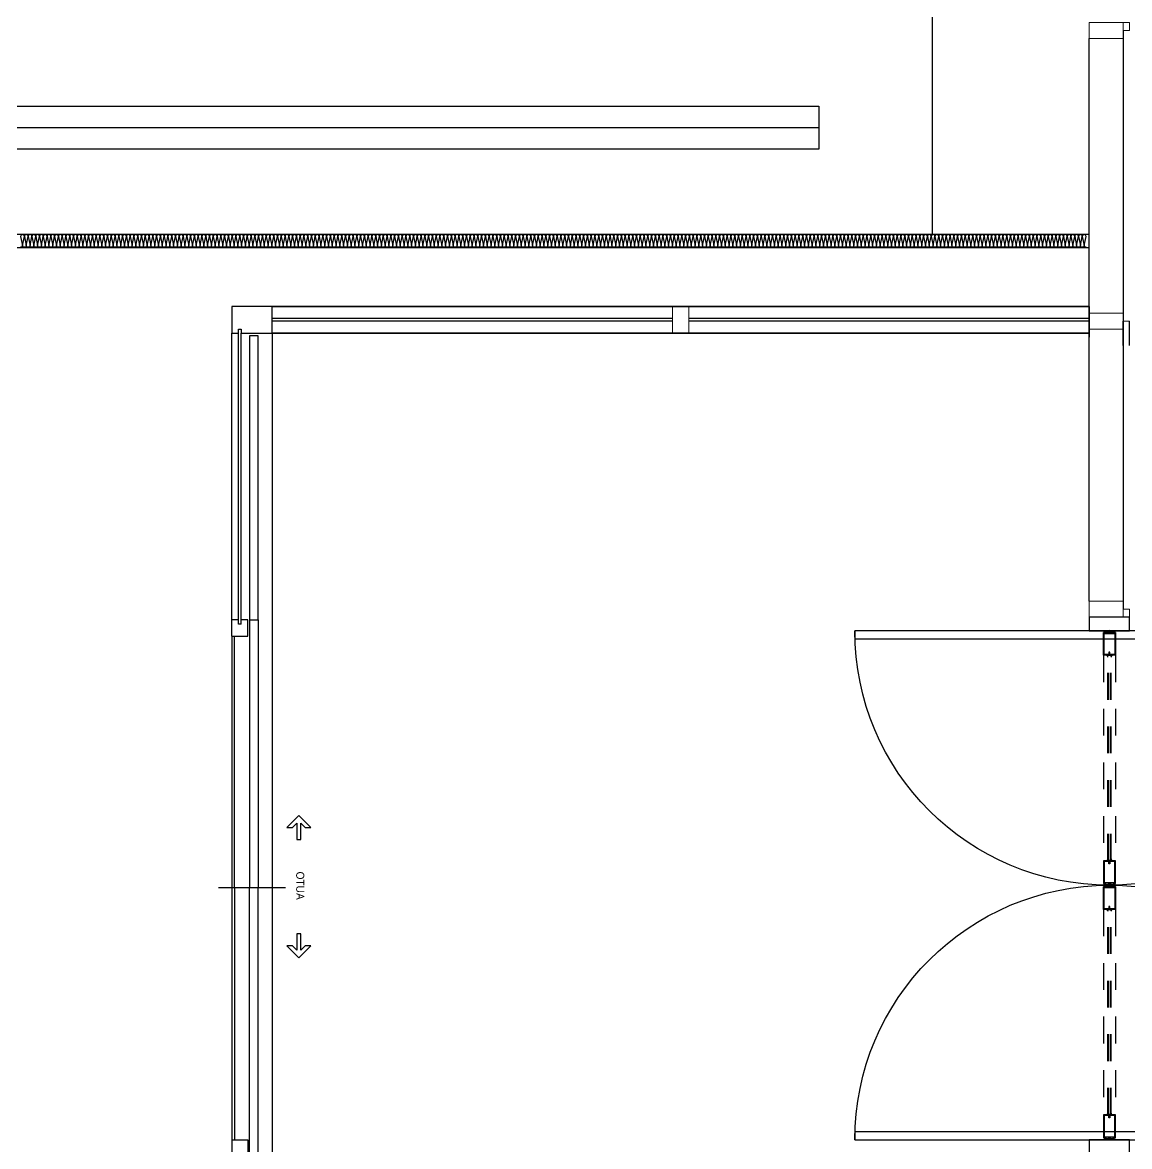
# Model space of a CAD drawing. Header units: millimetres. Extents: x 9 to 147, y 4 to 115.
# Drawn here: x 108.804 to 112.935, y 68.27 to 72.465 of the extents above; entities that cross this region are included whole.
import ezdxf

# ---------------------------------------------------------------- set-up
doc = ezdxf.new("R2010")
doc.units = ezdxf.units.MM
doc.header["$LTSCALE"] = 200
doc.linetypes.add('XR-PLAN$0$DASH', pattern=[0.35, 0.25, -0.1])
doc.layers.add('XR-PLAN$0$0WIN', color=252, linetype='Continuous', lineweight=0)
doc.layers.add('XR-PLAN$0$WIN', color=252, linetype='Continuous', lineweight=0)
for name, color, linetype in [('XR-PLAN$0$A-DOOR', 252, 'XR-PLAN$0$DASH'), ('XR-PLAN$0$AA-DWXM-DOOR', 252, 'Continuous'), ('XR-PLAN$0$DOOR', 252, 'Continuous'), ('XR-PLAN$0$DOOR-OPEN', 252, 'Continuous'), ('XR-PLAN$0$ELE-4', 252, 'Continuous'), ('XR-PLAN$0$ELE-5', 252, 'Continuous'), ('XR-PLAN$0$ELE-7', 252, 'Continuous'), ('XR-PLAN$0$HAT', 252, 'Continuous'), ('XR-PLAN$0$HAT-INS', 252, 'Continuous')]:
    doc.layers.add(name, color=color, linetype=linetype)
doc.styles.add('XR-PLAN$0$XR-PLAN$0$XR-plan(생기품질센터)$0$A31-지상01층평면도$0$$0$GHS', font='MALGUN_0.TTF')

# ---------------------------------------------------------------- blocks, each defined once
blk = doc.blocks.new('*U145')
at = {"layer": 'XR-PLAN$0$HAT-INS'}
for points in [[(23079.8, 0, -0.414214), (23064.8, 15), (23079.8, 85, 1), (23049.8, 85), (23064.8, 15, -0.414214), (23049.8, 0, 0.414214)], [(23109.8, 0, -0.414214), (23094.8, 15), (23109.8, 85, 1), (23079.8, 85), (23094.8, 15, -0.414214), (23079.8, 0, 0.414214)], [(23139.8, 0, -0.414214), (23124.8, 15), (23139.8, 85, 1), (23109.8, 85), (23124.8, 15, -0.414214), (23109.8, 0, 0.414214)], [(23169.8, 0, -0.414214), (23154.8, 15), (23169.8, 85, 1), (23139.8, 85), (23154.8, 15, -0.414214), (23139.8, 0, 0.414214)], [(23199.8, 0, -0.414214), (23184.8, 15), (23199.8, 85, 1), (23169.8, 85), (23184.8, 15, -0.414214), (23169.8, 0, 0.414214)], [(23229.8, 0, -0.414214), (23214.8, 15), (23229.8, 85, 1), (23199.8, 85), (23214.8, 15, -0.414214), (23199.8, 0, 0.414214)], [(23259.8, 0, -0.414214), (23244.8, 15), (23259.8, 85, 1), (23229.8, 85), (23244.8, 15, -0.414214), (23229.8, 0, 0.414214)], [(23289.8, 0, -0.414214), (23274.8, 15), (23289.8, 85, 1), (23259.8, 85), (23274.8, 15, -0.414214), (23259.8, 0, 0.414214)], [(23319.8, 0, -0.414214), (23304.8, 15), (23319.8, 85, 1), (23289.8, 85), (23304.8, 15, -0.414214), (23289.8, 0, 0.414214)], [(23349.8, 0, -0.414214), (23334.8, 15), (23349.8, 85, 1), (23319.8, 85), (23334.8, 15, -0.414214), (23319.8, 0, 0.414214)], [(23379.8, 0, -0.414214), (23364.8, 15), (23379.8, 85, 1), (23349.8, 85), (23364.8, 15, -0.414214), (23349.8, 0, 0.414214)], [(23409.8, 0, -0.414214), (23394.8, 15), (23409.8, 85, 1), (23379.8, 85), (23394.8, 15, -0.414214), (23379.8, 0, 0.414214)], [(23439.8, 0, -0.414214), (23424.8, 15), (23439.8, 85, 1), (23409.8, 85), (23424.8, 15, -0.414214), (23409.8, 0, 0.414214)], [(23469.8, 0, -0.414214), (23454.8, 15), (23469.8, 85, 1), (23439.8, 85), (23454.8, 15, -0.414214), (23439.8, 0, 0.414214)], [(23499.8, 0, -0.414214), (23484.8, 15), (23499.8, 85, 1), (23469.8, 85), (23484.8, 15, -0.414214), (23469.8, 0, 0.414214)], [(23529.8, 0, -0.414214), (23514.8, 15), (23529.8, 85, 1), (23499.8, 85), (23514.8, 15, -0.414214), (23499.8, 0, 0.414214)], [(23559.8, 0, -0.414214), (23544.8, 15), (23559.8, 85, 1), (23529.8, 85), (23544.8, 15, -0.414214), (23529.8, 0, 0.414214)], [(23589.8, 0, -0.414214), (23574.8, 15), (23589.8, 85, 1), (23559.8, 85), (23574.8, 15, -0.414214), (23559.8, 0, 0.414214)], [(23619.8, 0, -0.414214), (23604.8, 15), (23619.8, 85, 1), (23589.8, 85), (23604.8, 15, -0.414214), (23589.8, 0, 0.414214)], [(23649.8, 0, -0.414214), (23634.8, 15), (23649.8, 85, 1), (23619.8, 85), (23634.8, 15, -0.414214), (23619.8, 0, 0.414214)], [(23679.8, 0, -0.414214), (23664.8, 15), (23679.8, 85, 1), (23649.8, 85), (23664.8, 15, -0.414214), (23649.8, 0, 0.414214)], [(23709.8, 0, -0.414214), (23694.8, 15), (23709.8, 85, 1), (23679.8, 85), (23694.8, 15, -0.414214), (23679.8, 0, 0.414214)], [(23739.8, 0, -0.414214), (23724.8, 15), (23739.8, 85, 1), (23709.8, 85), (23724.8, 15, -0.414214), (23709.8, 0, 0.414214)], [(23769.8, 0, -0.414214), (23754.8, 15), (23769.8, 85, 1), (23739.8, 85), (23754.8, 15, -0.414214), (23739.8, 0, 0.414214)], [(23799.8, 0, -0.414214), (23784.8, 15), (23799.8, 85, 1), (23769.8, 85), (23784.8, 15, -0.414214), (23769.8, 0, 0.414214)], [(23829.8, 0, -0.414214), (23814.8, 15), (23829.8, 85, 1), (23799.8, 85), (23814.8, 15, -0.414214), (23799.8, 0, 0.414214)], [(23859.8, 0, -0.414214), (23844.8, 15), (23859.8, 85, 1), (23829.8, 85), (23844.8, 15, -0.414214), (23829.8, 0, 0.414214)], [(23889.8, 0, -0.414214), (23874.8, 15), (23889.8, 85, 1), (23859.8, 85), (23874.8, 15, -0.414214), (23859.8, 0, 0.414214)], [(23919.8, 0, -0.414214), (23904.8, 15), (23919.8, 85, 1), (23889.8, 85), (23904.8, 15, -0.414214), (23889.8, 0, 0.414214)], [(23949.8, 0, -0.414214), (23934.8, 15), (23949.8, 85, 1), (23919.8, 85), (23934.8, 15, -0.414214), (23919.8, 0, 0.414214)], [(23979.8, 0, -0.414214), (23964.8, 15), (23979.8, 85, 1), (23949.8, 85), (23964.8, 15, -0.414214), (23949.8, 0, 0.414214)], [(24009.8, 0, -0.414214), (23994.8, 15), (24009.8, 85, 1), (23979.8, 85), (23994.8, 15, -0.414214), (23979.8, 0, 0.414214)], [(24039.8, 0, -0.414214), (24024.8, 15), (24039.8, 85, 1), (24009.8, 85), (24024.8, 15, -0.414214), (24009.8, 0, 0.414214)], [(24069.8, 0, -0.414214), (24054.8, 15), (24069.8, 85, 1), (24039.8, 85), (24054.8, 15, -0.414214), (24039.8, 0, 0.414214)], [(24099.8, 0, -0.414214), (24084.8, 15), (24099.8, 85, 1), (24069.8, 85), (24084.8, 15, -0.414214), (24069.8, 0, 0.414214)], [(24129.8, 0, -0.414214), (24114.8, 15), (24129.8, 85, 1), (24099.8, 85), (24114.8, 15, -0.414214), (24099.8, 0, 0.414214)], [(24159.8, 0, -0.414214), (24144.8, 15), (24159.8, 85, 1), (24129.8, 85), (24144.8, 15, -0.414214), (24129.8, 0, 0.414214)], [(24189.8, 0, -0.414214), (24174.8, 15), (24189.8, 85, 1), (24159.8, 85), (24174.8, 15, -0.414214), (24159.8, 0, 0.414214)], [(24219.8, 0, -0.414214), (24204.8, 15), (24219.8, 85, 1), (24189.8, 85), (24204.8, 15, -0.414214), (24189.8, 0, 0.414214)], [(24249.8, 0, -0.414214), (24234.8, 15), (24249.8, 85, 1), (24219.8, 85), (24234.8, 15, -0.414214), (24219.8, 0, 0.414214)], [(24279.8, 0, -0.414214), (24264.8, 15), (24279.8, 85, 1), (24249.8, 85), (24264.8, 15, -0.414214), (24249.8, 0, 0.414214)], [(24309.8, 0, -0.414214), (24294.8, 15), (24309.8, 85, 1), (24279.8, 85), (24294.8, 15, -0.414214), (24279.8, 0, 0.414214)], [(24339.8, 0, -0.414214), (24324.8, 15), (24339.8, 85, 1), (24309.8, 85), (24324.8, 15, -0.414214), (24309.8, 0, 0.414214)], [(24369.8, 0, -0.414214), (24354.8, 15), (24369.8, 85, 1), (24339.8, 85), (24354.8, 15, -0.414214), (24339.8, 0, 0.414214)], [(24399.8, 0, -0.414214), (24384.8, 15), (24399.8, 85, 1), (24369.8, 85), (24384.8, 15, -0.414214), (24369.8, 0, 0.414214)], [(24429.8, 0, -0.414214), (24414.8, 15), (24429.8, 85, 1), (24399.8, 85), (24414.8, 15, -0.414214), (24399.8, 0, 0.414214)], [(24459.8, 0, -0.414214), (24444.8, 15), (24459.8, 85, 1), (24429.8, 85), (24444.8, 15, -0.414214), (24429.8, 0, 0.414214)], [(24489.8, 0, -0.414214), (24474.8, 15), (24489.8, 85, 1), (24459.8, 85), (24474.8, 15, -0.414214), (24459.8, 0, 0.414214)], [(24519.8, 0, -0.414214), (24504.8, 15), (24519.8, 85, 1), (24489.8, 85), (24504.8, 15, -0.414214), (24489.8, 0, 0.414214)], [(24549.8, 0, -0.414214), (24534.8, 15), (24549.8, 85, 1), (24519.8, 85), (24534.8, 15, -0.414214), (24519.8, 0, 0.414214)], [(24579.8, 0, -0.414214), (24564.8, 15), (24579.8, 85, 1), (24549.8, 85), (24564.8, 15, -0.414214), (24549.8, 0, 0.414214)], [(24609.8, 0, -0.414214), (24594.8, 15), (24609.8, 85, 1), (24579.8, 85), (24594.8, 15, -0.414214), (24579.8, 0, 0.414214)], [(24639.8, 0, -0.414214), (24624.8, 15), (24639.8, 85, 1), (24609.8, 85), (24624.8, 15, -0.414214), (24609.8, 0, 0.414214)], [(24669.8, 0, -0.414214), (24654.8, 15), (24669.8, 85, 1), (24639.8, 85), (24654.8, 15, -0.414214), (24639.8, 0, 0.414214)], [(24699.8, 0, -0.414214), (24684.8, 15), (24699.8, 85, 1), (24669.8, 85), (24684.8, 15, -0.414214), (24669.8, 0, 0.414214)], [(24729.8, 0, -0.414214), (24714.8, 15), (24729.8, 85, 1), (24699.8, 85), (24714.8, 15, -0.414214), (24699.8, 0, 0.414214)], [(24759.8, 0, -0.414214), (24744.8, 15), (24759.8, 85, 1), (24729.8, 85), (24744.8, 15, -0.414214), (24729.8, 0, 0.414214)], [(24789.8, 0, -0.414214), (24774.8, 15), (24789.8, 85, 1), (24759.8, 85), (24774.8, 15, -0.414214), (24759.8, 0, 0.414214)], [(24819.8, 0, -0.414214), (24804.8, 15), (24819.8, 85, 1), (24789.8, 85), (24804.8, 15, -0.414214), (24789.8, 0, 0.414214)], [(24849.8, 0, -0.414214), (24834.8, 15), (24849.8, 85, 1), (24819.8, 85), (24834.8, 15, -0.414214), (24819.8, 0, 0.414214)], [(24879.8, 0, -0.414214), (24864.8, 15), (24879.8, 85, 1), (24849.8, 85), (24864.8, 15, -0.414214), (24849.8, 0, 0.414214)], [(24909.8, 0, -0.414214), (24894.8, 15), (24909.8, 85, 1), (24879.8, 85), (24894.8, 15, -0.414214), (24879.8, 0, 0.414214)], [(24939.8, 0, -0.414214), (24924.8, 15), (24939.8, 85, 1), (24909.8, 85), (24924.8, 15, -0.414214), (24909.8, 0, 0.414214)], [(24969.8, 0, -0.414214), (24954.8, 15), (24969.8, 85, 1), (24939.8, 85), (24954.8, 15, -0.414214), (24939.8, 0, 0.414214)], [(24999.8, 0, -0.414214), (24984.8, 15), (24999.8, 85, 1), (24969.8, 85), (24984.8, 15, -0.414214), (24969.8, 0, 0.414214)], [(25029.8, 0, -0.414214), (25014.8, 15), (25029.8, 85, 1), (24999.8, 85), (25014.8, 15, -0.414214), (24999.8, 0, 0.414214)], [(25059.8, 0, -0.414214), (25044.8, 15), (25059.8, 85, 1), (25029.8, 85), (25044.8, 15, -0.414214), (25029.8, 0, 0.414214)], [(25089.8, 0, -0.414214), (25074.8, 15), (25089.8, 85, 1), (25059.8, 85), (25074.8, 15, -0.414214), (25059.8, 0, 0.414214)], [(25119.8, 0, -0.414214), (25104.8, 15), (25119.8, 85, 1), (25089.8, 85), (25104.8, 15, -0.414214), (25089.8, 0, 0.414214)], [(25149.8, 0, -0.414214), (25134.8, 15), (25149.8, 85, 1), (25119.8, 85), (25134.8, 15, -0.414214), (25119.8, 0, 0.414214)], [(25179.8, 0, -0.414214), (25164.8, 15), (25179.8, 85, 1), (25149.8, 85), (25164.8, 15, -0.414214), (25149.8, 0, 0.414214)], [(25209.8, 0, -0.414214), (25194.8, 15), (25209.8, 85, 1), (25179.8, 85), (25194.8, 15, -0.414214), (25179.8, 0, 0.414214)], [(25239.8, 0, -0.414214), (25224.8, 15), (25239.8, 85, 1), (25209.8, 85), (25224.8, 15, -0.414214), (25209.8, 0, 0.414214)], [(25269.8, 0, -0.414214), (25254.8, 15), (25269.8, 85, 1), (25239.8, 85), (25254.8, 15, -0.414214), (25239.8, 0, 0.414214)], [(25299.8, 0, -0.414214), (25284.8, 15), (25299.8, 85, 1), (25269.8, 85), (25284.8, 15, -0.414214), (25269.8, 0, 0.414214)], [(25329.8, 0, -0.414214), (25314.8, 15), (25329.8, 85, 1), (25299.8, 85), (25314.8, 15, -0.414214), (25299.8, 0, 0.414214)], [(25359.8, 0, -0.414214), (25344.8, 15), (25359.8, 85, 1), (25329.8, 85), (25344.8, 15, -0.414214), (25329.8, 0, 0.414214)], [(25389.8, 0, -0.414214), (25374.8, 15), (25389.8, 85, 1), (25359.8, 85), (25374.8, 15, -0.414214), (25359.8, 0, 0.414214)], [(25419.8, 0, -0.414214), (25404.8, 15), (25419.8, 85, 1), (25389.8, 85), (25404.8, 15, -0.414214), (25389.8, 0, 0.414214)], [(25449.8, 0, -0.414214), (25434.8, 15), (25449.8, 85, 1), (25419.8, 85), (25434.8, 15, -0.414214), (25419.8, 0, 0.414214)], [(25479.8, 0, -0.414214), (25464.8, 15), (25479.8, 85, 1), (25449.8, 85), (25464.8, 15, -0.414214), (25449.8, 0, 0.414214)], [(25509.8, 0, -0.414214), (25494.8, 15), (25509.8, 85, 1), (25479.8, 85), (25494.8, 15, -0.414214), (25479.8, 0, 0.414214)], [(25539.8, 0, -0.414214), (25524.8, 15), (25539.8, 85, 1), (25509.8, 85), (25524.8, 15, -0.414214), (25509.8, 0, 0.414214)], [(25569.8, 0, -0.414214), (25554.8, 15), (25569.8, 85, 1), (25539.8, 85), (25554.8, 15, -0.414214), (25539.8, 0, 0.414214)], [(25599.8, 0, -0.414214), (25584.8, 15), (25599.8, 85, 1), (25569.8, 85), (25584.8, 15, -0.414214), (25569.8, 0, 0.414214)], [(25629.8, 0, -0.414214), (25614.8, 15), (25629.8, 85, 1), (25599.8, 85), (25614.8, 15, -0.414214), (25599.8, 0, 0.414214)], [(25659.8, 0, -0.414214), (25644.8, 15), (25659.8, 85, 1), (25629.8, 85), (25644.8, 15, -0.414214), (25629.8, 0, 0.414214)], [(25689.8, 0, -0.414214), (25674.8, 15), (25689.8, 85, 1), (25659.8, 85), (25674.8, 15, -0.414214), (25659.8, 0, 0.414214)], [(25719.8, 0, -0.414214), (25704.8, 15), (25719.8, 85, 1), (25689.8, 85), (25704.8, 15, -0.414214), (25689.8, 0, 0.414214)], [(25749.8, 0, -0.414214), (25734.8, 15), (25749.8, 85, 1), (25719.8, 85), (25734.8, 15, -0.414214), (25719.8, 0, 0.414214)], [(25779.8, 0, -0.414214), (25764.8, 15), (25779.8, 85, 1), (25749.8, 85), (25764.8, 15, -0.414214), (25749.8, 0, 0.414214)], [(25809.8, 0, -0.414214), (25794.8, 15), (25809.8, 85, 1), (25779.8, 85), (25794.8, 15, -0.414214), (25779.8, 0, 0.414214)], [(25839.8, 0, -0.414214), (25824.8, 15), (25839.8, 85, 1), (25809.8, 85), (25824.8, 15, -0.414214), (25809.8, 0, 0.414214)], [(25869.8, 0, -0.414214), (25854.8, 15), (25869.8, 85, 1), (25839.8, 85), (25854.8, 15, -0.414214), (25839.8, 0, 0.414214)], [(25899.8, 0, -0.414214), (25884.8, 15), (25899.8, 85, 1), (25869.8, 85), (25884.8, 15, -0.414214), (25869.8, 0, 0.414214)], [(25929.8, 0, -0.414214), (25914.8, 15), (25929.8, 85, 1), (25899.8, 85), (25914.8, 15, -0.414214), (25899.8, 0, 0.414214)], [(25959.8, 0, -0.414214), (25944.8, 15), (25959.8, 85, 1), (25929.8, 85), (25944.8, 15, -0.414214), (25929.8, 0, 0.414214)], [(25989.8, 0, -0.414214), (25974.8, 15), (25989.8, 85, 1), (25959.8, 85), (25974.8, 15, -0.414214), (25959.8, 0, 0.414214)], [(26019.8, 0, -0.414214), (26004.8, 15), (26019.8, 85, 1), (25989.8, 85), (26004.8, 15, -0.414214), (25989.8, 0, 0.414214)], [(26049.8, 0, -0.414214), (26034.8, 15), (26049.8, 85, 1), (26019.8, 85), (26034.8, 15, -0.414214), (26019.8, 0, 0.414214)], [(26079.8, 0, -0.414214), (26064.8, 15), (26079.8, 85, 1), (26049.8, 85), (26064.8, 15, -0.414214), (26049.8, 0, 0.414214)], [(26109.8, 0, -0.414214), (26094.8, 15), (26109.8, 85, 1), (26079.8, 85), (26094.8, 15, -0.414214), (26079.8, 0, 0.414214)], [(26139.8, 0, -0.414214), (26124.8, 15), (26139.8, 85, 1), (26109.8, 85), (26124.8, 15, -0.414214), (26109.8, 0, 0.414214)], [(26169.8, 0, -0.414214), (26154.8, 15), (26169.8, 85, 1), (26139.8, 85), (26154.8, 15, -0.414214), (26139.8, 0, 0.414214)], [(26199.8, 0, -0.414214), (26184.8, 15), (26199.8, 85, 1), (26169.8, 85), (26184.8, 15, -0.414214), (26169.8, 0, 0.414214)], [(26229.8, 0, -0.414214), (26214.8, 15), (26229.8, 85, 1), (26199.8, 85), (26214.8, 15, -0.414214), (26199.8, 0, 0.414214)], [(26259.8, 0, -0.414214), (26244.8, 15), (26259.8, 85, 1), (26229.8, 85), (26244.8, 15, -0.414214), (26229.8, 0, 0.414214)], [(26289.8, 0, -0.414214), (26274.8, 15), (26289.8, 85, 1), (26259.8, 85), (26274.8, 15, -0.414214), (26259.8, 0, 0.414214)], [(26319.8, 0, -0.414214), (26304.8, 15), (26319.8, 85, 1), (26289.8, 85), (26304.8, 15, -0.414214), (26289.8, 0, 0.414214)], [(26349.8, 0, -0.414214), (26334.8, 15), (26349.8, 85, 1), (26319.8, 85), (26334.8, 15, -0.414214), (26319.8, 0, 0.414214)], [(26379.8, 0, -0.414214), (26364.8, 15), (26379.8, 85, 1), (26349.8, 85), (26364.8, 15, -0.414214), (26349.8, 0, 0.414214)], [(26409.8, 0, -0.414214), (26394.8, 15), (26409.8, 85, 1), (26379.8, 85), (26394.8, 15, -0.414214), (26379.8, 0, 0.414214)], [(26439.8, 0, -0.414214), (26424.8, 15), (26439.8, 85, 1), (26409.8, 85), (26424.8, 15, -0.414214), (26409.8, 0, 0.414214)], [(26469.8, 0, -0.414214), (26454.8, 15), (26469.8, 85, 1), (26439.8, 85), (26454.8, 15, -0.414214), (26439.8, 0, 0.414214)], [(26499.8, 0, -0.414214), (26484.8, 15), (26499.8, 85, 1), (26469.8, 85), (26484.8, 15, -0.414214), (26469.8, 0, 0.414214)], [(26529.8, 0, -0.414214), (26514.8, 15), (26529.8, 85, 1), (26499.8, 85), (26514.8, 15, -0.414214), (26499.8, 0, 0.414214)], [(26559.8, 0, -0.414214), (26544.8, 15), (26559.8, 85, 1), (26529.8, 85), (26544.8, 15, -0.414214), (26529.8, 0, 0.414214)], [(26589.8, 0, -0.414214), (26574.8, 15), (26589.8, 85, 1), (26559.8, 85), (26574.8, 15, -0.414214), (26559.8, 0, 0.414214)], [(26619.8, 0, -0.414214), (26604.8, 15), (26619.8, 85, 1), (26589.8, 85), (26604.8, 15, -0.414214), (26589.8, 0, 0.414214)], [(26649.8, 0, -0.414214), (26634.8, 15), (26649.8, 85, 1), (26619.8, 85), (26634.8, 15, -0.414214), (26619.8, 0, 0.414214)], [(26679.8, 0, -0.414214), (26664.8, 15), (26679.8, 85, 1), (26649.8, 85), (26664.8, 15, -0.414214), (26649.8, 0, 0.414214)], [(26709.8, 0, -0.414214), (26694.8, 15), (26709.8, 85, 1), (26679.8, 85), (26694.8, 15, -0.414214), (26679.8, 0, 0.414214)], [(26739.8, 0, -0.414214), (26724.8, 15), (26739.8, 85, 1), (26709.8, 85), (26724.8, 15, -0.414214), (26709.8, 0, 0.414214)], [(26769.8, 0, -0.414214), (26754.8, 15), (26769.8, 85, 1), (26739.8, 85), (26754.8, 15, -0.414214), (26739.8, 0, 0.414214)], [(26799.8, 0, -0.414214), (26784.8, 15), (26799.8, 85, 1), (26769.8, 85), (26784.8, 15, -0.414214), (26769.8, 0, 0.414214)], [(26829.8, 0, -0.414214), (26814.8, 15), (26829.8, 85, 1), (26799.8, 85), (26814.8, 15, -0.414214), (26799.8, 0, 0.414214)], [(26859.8, 0, -0.414214), (26844.8, 15), (26859.8, 85, 1), (26829.8, 85), (26844.8, 15, -0.414214), (26829.8, 0, 0.414214)], [(26889.8, 0, -0.414214), (26874.8, 15), (26889.8, 85, 1), (26859.8, 85), (26874.8, 15, -0.414214), (26859.8, 0, 0.414214)], [(26919.8, 0, -0.414214), (26904.8, 15), (26919.8, 85, 1), (26889.8, 85), (26904.8, 15, -0.414214), (26889.8, 0, 0.414214)], [(26949.8, 0, -0.414214), (26934.8, 15), (26949.8, 85, 1), (26919.8, 85), (26934.8, 15, -0.414214), (26919.8, 0, 0.414214)], [(26979.8, 0, -0.414214), (26964.8, 15), (26979.8, 85, 1), (26949.8, 85), (26964.8, 15, -0.414214), (26949.8, 0, 0.414214)], [(27009.8, 0, -0.414214), (26994.8, 15), (27009.8, 85, 1), (26979.8, 85), (26994.8, 15, -0.414214), (26979.8, 0, 0.414214)], [(27039.8, 0, -0.414214), (27024.8, 15), (27039.8, 85, 1), (27009.8, 85), (27024.8, 15, -0.414214), (27009.8, 0, 0.414214)], [(27069.8, 0, -0.414214), (27054.8, 15), (27069.8, 85, 1), (27039.8, 85), (27054.8, 15, -0.414214), (27039.8, 0, 0.414214)], [(27099.8, 0, -0.414214), (27084.8, 15), (27099.8, 85, 1), (27069.8, 85), (27084.8, 15, -0.414214), (27069.8, 0, 0.414214)], [(27129.8, 0, -0.414214), (27114.8, 15), (27129.8, 85, 1), (27099.8, 85), (27114.8, 15, -0.414214), (27099.8, 0, 0.414214)], [(27159.8, 0, -0.414214), (27144.8, 15), (27159.8, 85, 1), (27129.8, 85), (27144.8, 15, -0.414214), (27129.8, 0, 0.414214)], [(27189.8, 0, -0.414214), (27174.8, 15), (27189.8, 85, 1), (27159.8, 85), (27174.8, 15, -0.414214), (27159.8, 0, 0.414214)], [(27219.8, 0, -0.414214), (27204.8, 15), (27219.8, 85, 1), (27189.8, 85), (27204.8, 15, -0.414214), (27189.8, 0, 0.414214)], [(27249.8, 0, -0.414214), (27234.8, 15), (27249.8, 85, 1), (27219.8, 85), (27234.8, 15, -0.414214), (27219.8, 0, 0.414214)], [(27279.8, 0, -0.414214), (27264.8, 15), (27279.8, 85, 1), (27249.8, 85), (27264.8, 15, -0.414214), (27249.8, 0, 0.414214)], [(27309.8, 0, -0.414214), (27294.8, 15), (27309.8, 85, 1), (27279.8, 85), (27294.8, 15, -0.414214), (27279.8, 0, 0.414214)], [(27339.8, 0, -0.414214), (27324.8, 15), (27339.8, 85, 1), (27309.8, 85), (27324.8, 15, -0.414214), (27309.8, 0, 0.414214)], [(27369.8, 0, -0.414214), (27354.8, 15), (27369.8, 85, 1), (27339.8, 85), (27354.8, 15, -0.414214), (27339.8, 0, 0.414214)], [(27399.8, 0, -0.414214), (27384.8, 15), (27399.8, 85, 1), (27369.8, 85), (27384.8, 15, -0.414214), (27369.8, 0, 0.414214)], [(27429.8, 0, -0.414214), (27414.8, 15), (27429.8, 85, 1), (27399.8, 85), (27414.8, 15, -0.414214), (27399.8, 0, 0.414214)], [(27459.8, 0, -0.414214), (27444.8, 15), (27459.8, 85, 1), (27429.8, 85), (27444.8, 15, -0.414214), (27429.8, 0, 0.414214)], [(27489.8, 0, -0.414214), (27474.8, 15), (27489.8, 85, 1), (27459.8, 85), (27474.8, 15, -0.414214), (27459.8, 0, 0.414214)], [(27519.8, 0, -0.414214), (27504.8, 15), (27519.8, 85, 1), (27489.8, 85), (27504.8, 15, -0.414214), (27489.8, 0, 0.414214)], [(27549.8, 0, -0.414214), (27534.8, 15), (27549.8, 85, 1), (27519.8, 85), (27534.8, 15, -0.414214), (27519.8, 0, 0.414214)], [(27579.8, 0, -0.414214), (27564.8, 15), (27579.8, 85, 1), (27549.8, 85), (27564.8, 15, -0.414214), (27549.8, 0, 0.414214)], [(27609.8, 0, -0.414214), (27594.8, 15), (27609.8, 85, 1), (27579.8, 85), (27594.8, 15, -0.414214), (27579.8, 0, 0.414214)], [(27639.8, 0, -0.414214), (27624.8, 15), (27639.8, 85, 1), (27609.8, 85), (27624.8, 15, -0.414214), (27609.8, 0, 0.414214)], [(27669.8, 0, -0.414214), (27654.8, 15), (27669.8, 85, 1), (27639.8, 85), (27654.8, 15, -0.414214), (27639.8, 0, 0.414214)], [(27699.8, 0, -0.414214), (27684.8, 15), (27699.8, 85, 1), (27669.8, 85), (27684.8, 15, -0.414214), (27669.8, 0, 0.414214)], [(27729.8, 0, -0.414214), (27714.8, 15), (27729.8, 85, 1), (27699.8, 85), (27714.8, 15, -0.414214), (27699.8, 0, 0.414214)], [(27759.8, 0, -0.414214), (27744.8, 15), (27759.8, 85, 1), (27729.8, 85), (27744.8, 15, -0.414214), (27729.8, 0, 0.414214)], [(27789.8, 0, -0.414214), (27774.8, 15), (27789.8, 85, 1), (27759.8, 85), (27774.8, 15, -0.414214), (27759.8, 0, 0.414214)], [(27819.8, 0, -0.414214), (27804.8, 15), (27819.8, 85, 1), (27789.8, 85), (27804.8, 15, -0.414214), (27789.8, 0, 0.414214)], [(27849.8, 0, -0.414214), (27834.8, 15), (27849.8, 85, 1), (27819.8, 85), (27834.8, 15, -0.414214), (27819.8, 0, 0.414214)], [(27879.8, 0, -0.414214), (27864.8, 15), (27879.8, 85, 1), (27849.8, 85), (27864.8, 15, -0.414214), (27849.8, 0, 0.414214)], [(27909.8, 0, -0.414214), (27894.8, 15), (27909.8, 85, 1), (27879.8, 85), (27894.8, 15, -0.414214), (27879.8, 0, 0.414214)], [(27939.8, 0, -0.414214), (27924.8, 15), (27939.8, 85, 1), (27909.8, 85), (27924.8, 15, -0.414214), (27909.8, 0, 0.414214)], [(27969.8, 0, -0.414214), (27954.8, 15), (27969.8, 85, 1), (27939.8, 85), (27954.8, 15, -0.414214), (27939.8, 0, 0.414214)], [(27999.8, 0, -0.414214), (27984.8, 15), (27999.8, 85, 1), (27969.8, 85), (27984.8, 15, -0.414214), (27969.8, 0, 0.414214)], [(28029.8, 0, -0.414214), (28014.8, 15), (28029.8, 85, 1), (27999.8, 85), (28014.8, 15, -0.414214), (27999.8, 0, 0.414214)], [(28059.8, 0, -0.414214), (28044.8, 15), (28059.8, 85, 1), (28029.8, 85), (28044.8, 15, -0.414214), (28029.8, 0, 0.414214)], [(28089.8, 0, -0.414214), (28074.8, 15), (28089.8, 85, 1), (28059.8, 85), (28074.8, 15, -0.414214), (28059.8, 0, 0.414214)], [(28119.8, 0, -0.414214), (28104.8, 15), (28119.8, 85, 1), (28089.8, 85), (28104.8, 15, -0.414214), (28089.8, 0, 0.414214)], [(28149.8, 0, -0.414214), (28134.8, 15), (28149.8, 85, 1), (28119.8, 85), (28134.8, 15, -0.414214), (28119.8, 0, 0.414214)], [(28179.8, 0, -0.414214), (28164.8, 15), (28179.8, 85, 1), (28149.8, 85), (28164.8, 15, -0.414214), (28149.8, 0, 0.414214)], [(28209.8, 0, -0.414214), (28194.8, 15), (28209.8, 85, 1), (28179.8, 85), (28194.8, 15, -0.414214), (28179.8, 0, 0.414214)], [(28239.8, 0, -0.414214), (28224.8, 15), (28239.8, 85, 1), (28209.8, 85), (28224.8, 15, -0.414214), (28209.8, 0, 0.414214)], [(28269.8, 0, -0.414214), (28254.8, 15), (28269.8, 85, 1), (28239.8, 85), (28254.8, 15, -0.414214), (28239.8, 0, 0.414214)], [(28299.8, 0, -0.414214), (28284.8, 15), (28299.8, 85, 1), (28269.8, 85), (28284.8, 15, -0.414214), (28269.8, 0, 0.414214)], [(28329.8, 0, -0.414214), (28314.8, 15), (28329.8, 85, 1), (28299.8, 85), (28314.8, 15, -0.414214), (28299.8, 0, 0.414214)], [(28359.8, 0, -0.414214), (28344.8, 15), (28359.8, 85, 1), (28329.8, 85), (28344.8, 15, -0.414214), (28329.8, 0, 0.414214)], [(28389.8, 0, -0.414214), (28374.8, 15), (28389.8, 85, 1), (28359.8, 85), (28374.8, 15, -0.414214), (28359.8, 0, 0.414214)], [(28419.8, 0, -0.414214), (28404.8, 15), (28419.8, 85, 1), (28389.8, 85), (28404.8, 15, -0.414214), (28389.8, 0, 0.414214)], [(28449.8, 0, -0.414214), (28434.8, 15), (28449.8, 85, 1), (28419.8, 85), (28434.8, 15, -0.414214), (28419.8, 0, 0.414214)], [(28479.8, 0, -0.414214), (28464.8, 15), (28479.8, 85, 1), (28449.8, 85), (28464.8, 15, -0.414214), (28449.8, 0, 0.414214)], [(28509.8, 0, -0.414214), (28494.8, 15), (28509.8, 85, 1), (28479.8, 85), (28494.8, 15, -0.414214), (28479.8, 0, 0.414214)], [(28539.8, 0, -0.414214), (28524.8, 15), (28539.8, 85, 1), (28509.8, 85), (28524.8, 15, -0.414214), (28509.8, 0, 0.414214)], [(28569.8, 0, -0.414214), (28554.8, 15), (28569.8, 85, 1), (28539.8, 85), (28554.8, 15, -0.414214), (28539.8, 0, 0.414214)], [(28599.8, 0, -0.414214), (28584.8, 15), (28599.8, 85, 1), (28569.8, 85), (28584.8, 15, -0.414214), (28569.8, 0, 0.414214)], [(28629.8, 0, -0.414214), (28614.8, 15), (28629.8, 85, 1), (28599.8, 85), (28614.8, 15, -0.414214), (28599.8, 0, 0.414214)], [(28659.8, 0, -0.414214), (28644.8, 15), (28659.8, 85, 1), (28629.8, 85), (28644.8, 15, -0.414214), (28629.8, 0, 0.414214)], [(28689.8, 0, -0.414214), (28674.8, 15), (28689.8, 85, 1), (28659.8, 85), (28674.8, 15, -0.414214), (28659.8, 0, 0.414214)], [(28719.8, 0, -0.414214), (28704.8, 15), (28719.8, 85, 1), (28689.8, 85), (28704.8, 15, -0.414214), (28689.8, 0, 0.414214)], [(28749.8, 0, -0.414214), (28734.8, 15), (28749.8, 85, 1), (28719.8, 85), (28734.8, 15, -0.414214), (28719.8, 0, 0.414214)], [(28779.8, 0, -0.414214), (28764.8, 15), (28779.8, 85, 1), (28749.8, 85), (28764.8, 15, -0.414214), (28749.8, 0, 0.414214)], [(28809.8, 0, -0.414214), (28794.8, 15), (28809.8, 85, 1), (28779.8, 85), (28794.8, 15, -0.414214), (28779.8, 0, 0.414214)], [(28839.8, 0, -0.414214), (28824.8, 15), (28839.8, 85, 1), (28809.8, 85), (28824.8, 15, -0.414214), (28809.8, 0, 0.414214)], [(28869.8, 0, -0.414214), (28854.8, 15), (28869.8, 85, 1), (28839.8, 85), (28854.8, 15, -0.414214), (28839.8, 0, 0.414214)], [(28899.8, 0, -0.414214), (28884.8, 15), (28899.8, 85, 1), (28869.8, 85), (28884.8, 15, -0.414214), (28869.8, 0, 0.414214)], [(28929.8, 0, -0.414214), (28914.8, 15), (28929.8, 85, 1), (28899.8, 85), (28914.8, 15, -0.414214), (28899.8, 0, 0.414214)], [(28959.8, 0, -0.414214), (28944.8, 15), (28959.8, 85, 1), (28929.8, 85), (28944.8, 15, -0.414214), (28929.8, 0, 0.414214)], [(28989.8, 0, -0.414214), (28974.8, 15), (28989.8, 85, 1), (28959.8, 85), (28974.8, 15, -0.414214), (28959.8, 0, 0.414214)], [(29019.8, 0, -0.414214), (29004.8, 15), (29019.8, 85, 1), (28989.8, 85), (29004.8, 15, -0.414214), (28989.8, 0, 0.414214)], [(29049.8, 0, -0.414214), (29034.8, 15), (29049.8, 85, 1), (29019.8, 85), (29034.8, 15, -0.414214), (29019.8, 0, 0.414214)], [(29079.8, 0, -0.414214), (29064.8, 15), (29079.8, 85, 1), (29049.8, 85), (29064.8, 15, -0.414214), (29049.8, 0, 0.414214)], [(29109.8, 0, -0.414214), (29094.8, 15), (29109.8, 85, 1), (29079.8, 85), (29094.8, 15, -0.414214), (29079.8, 0, 0.414214)], [(29139.8, 0, -0.414214), (29124.8, 15), (29139.8, 85, 1), (29109.8, 85), (29124.8, 15, -0.414214), (29109.8, 0, 0.414214)], [(29169.8, 0, -0.414214), (29154.8, 15), (29169.8, 85, 1), (29139.8, 85), (29154.8, 15, -0.414214), (29139.8, 0, 0.414214)], [(29199.8, 0, -0.414214), (29184.8, 15), (29199.8, 85, 1), (29169.8, 85), (29184.8, 15, -0.414214), (29169.8, 0, 0.414214)], [(29229.8, 0, -0.414214), (29214.8, 15), (29229.8, 85, 1), (29199.8, 85), (29214.8, 15, -0.414214), (29199.8, 0, 0.414214)], [(29259.8, 0, -0.414214), (29244.8, 15), (29259.8, 85, 1), (29229.8, 85), (29244.8, 15, -0.414214), (29229.8, 0, 0.414214)], [(29289.8, 0, -0.414214), (29274.8, 15), (29289.8, 85, 1), (29259.8, 85), (29274.8, 15, -0.414214), (29259.8, 0, 0.414214)], [(29319.8, 0, -0.414214), (29304.8, 15), (29319.8, 85, 1), (29289.8, 85), (29304.8, 15, -0.414214), (29289.8, 0, 0.414214)], [(29349.8, 0, -0.414214), (29334.8, 15), (29349.8, 85, 1), (29319.8, 85), (29334.8, 15, -0.414214), (29319.8, 0, 0.414214)], [(29379.8, 0, -0.414214), (29364.8, 15), (29379.8, 85, 1), (29349.8, 85), (29364.8, 15, -0.414214), (29349.8, 0, 0.414214)], [(29409.8, 0, -0.414214), (29394.8, 15), (29409.8, 85, 1), (29379.8, 85), (29394.8, 15, -0.414214), (29379.8, 0, 0.414214)], [(29439.8, 0, -0.414214), (29424.8, 15), (29439.8, 85, 1), (29409.8, 85), (29424.8, 15, -0.414214), (29409.8, 0, 0.414214)], [(29469.8, 0, -0.414214), (29454.8, 15), (29469.8, 85, 1), (29439.8, 85), (29454.8, 15, -0.414214), (29439.8, 0, 0.414214)], [(29499.8, 0, -0.414214), (29484.8, 15), (29499.8, 85, 1), (29469.8, 85), (29484.8, 15, -0.414214), (29469.8, 0, 0.414214)], [(29529.8, 0, -0.414214), (29514.8, 15), (29529.8, 85, 1), (29499.8, 85), (29514.8, 15, -0.414214), (29499.8, 0, 0.414214)], [(29559.8, 0, -0.414214), (29544.8, 15), (29559.8, 85, 1), (29529.8, 85), (29544.8, 15, -0.414214), (29529.8, 0, 0.414214)], [(29589.8, 0, -0.414214), (29574.8, 15), (29589.8, 85, 1), (29559.8, 85), (29574.8, 15, -0.414214), (29559.8, 0, 0.414214)], [(29619.8, 0, -0.414214), (29604.8, 15), (29619.8, 85, 1), (29589.8, 85), (29604.8, 15, -0.414214), (29589.8, 0, 0.414214)], [(29649.8, 0, -0.414214), (29634.8, 15), (29649.8, 85, 1), (29619.8, 85), (29634.8, 15, -0.414214), (29619.8, 0, 0.414214)], [(29679.8, 0, -0.414214), (29664.8, 15), (29679.8, 85, 1), (29649.8, 85), (29664.8, 15, -0.414214), (29649.8, 0, 0.414214)], [(29709.8, 0, -0.414214), (29694.8, 15), (29709.8, 85, 1), (29679.8, 85), (29694.8, 15, -0.414214), (29679.8, 0, 0.414214)], [(29739.8, 0, -0.414214), (29724.8, 15), (29739.8, 85, 1), (29709.8, 85), (29724.8, 15, -0.414214), (29709.8, 0, 0.414214)], [(29769.8, 0, -0.414214), (29754.8, 15), (29769.8, 85, 1), (29739.8, 85), (29754.8, 15, -0.414214), (29739.8, 0, 0.414214)], [(29799.8, 0, -0.414214), (29784.8, 15), (29799.8, 85, 1), (29769.8, 85), (29784.8, 15, -0.414214), (29769.8, 0, 0.414214)], [(29829.8, 0, -0.414214), (29814.8, 15), (29829.8, 85, 1), (29799.8, 85), (29814.8, 15, -0.414214), (29799.8, 0, 0.414214)], [(29859.8, 0, -0.414214), (29844.8, 15), (29859.8, 85, 1), (29829.8, 85), (29844.8, 15, -0.414214), (29829.8, 0, 0.414214)], [(29889.8, 0, -0.414214), (29874.8, 15), (29889.8, 85, 1), (29859.8, 85), (29874.8, 15, -0.414214), (29859.8, 0, 0.414214)], [(29919.8, 0, -0.414214), (29904.8, 15), (29919.8, 85, 1), (29889.8, 85), (29904.8, 15, -0.414214), (29889.8, 0, 0.414214)], [(29949.8, 0, -0.414214), (29934.8, 15), (29949.8, 85, 1), (29919.8, 85), (29934.8, 15, -0.414214), (29919.8, 0, 0.414214)], [(29979.8, 0, -0.414214), (29964.8, 15), (29979.8, 85, 1), (29949.8, 85), (29964.8, 15, -0.414214), (29949.8, 0, 0.414214)], [(30009.8, 0, -0.414214), (29994.8, 15), (30009.8, 85, 1), (29979.8, 85), (29994.8, 15, -0.414214), (29979.8, 0, 0.414214)], [(30039.8, 0, -0.414214), (30024.8, 15), (30039.8, 85, 1), (30009.8, 85), (30024.8, 15, -0.414214), (30009.8, 0, 0.414214)], [(30069.8, 0, -0.414214), (30054.8, 15), (30069.8, 85, 1), (30039.8, 85), (30054.8, 15, -0.414214), (30039.8, 0, 0.414214)], [(30099.8, 0, -0.414214), (30084.8, 15), (30099.8, 85, 1), (30069.8, 85), (30084.8, 15, -0.414214), (30069.8, 0, 0.414214)], [(30129.8, 0, -0.414214), (30114.8, 15), (30129.8, 85, 1), (30099.8, 85), (30114.8, 15, -0.414214), (30099.8, 0, 0.414214)], [(30159.8, 0, -0.414214), (30144.8, 15), (30159.8, 85, 1), (30129.8, 85), (30144.8, 15, -0.414214), (30129.8, 0, 0.414214)], [(30189.8, 0, -0.414214), (30174.8, 15), (30189.8, 85, 1), (30159.8, 85), (30174.8, 15, -0.414214), (30159.8, 0, 0.414214)], [(30219.8, 0, -0.414214), (30204.8, 15), (30219.8, 85, 1), (30189.8, 85), (30204.8, 15, -0.414214), (30189.8, 0, 0.414214)], [(30249.8, 0, -0.414214), (30234.8, 15), (30249.8, 85, 1), (30219.8, 85), (30234.8, 15, -0.414214), (30219.8, 0, 0.414214)], [(30279.8, 0, -0.414214), (30264.8, 15), (30279.8, 85, 1), (30249.8, 85), (30264.8, 15, -0.414214), (30249.8, 0, 0.414214)], [(30309.8, 0, -0.414214), (30294.8, 15), (30309.8, 85, 1), (30279.8, 85), (30294.8, 15, -0.414214), (30279.8, 0, 0.414214)], [(30339.8, 0, -0.414214), (30324.8, 15), (30339.8, 85, 1), (30309.8, 85), (30324.8, 15, -0.414214), (30309.8, 0, 0.414214)], [(30369.8, 0, -0.414214), (30354.8, 15), (30369.8, 85, 1), (30339.8, 85), (30354.8, 15, -0.414214), (30339.8, 0, 0.414214)], [(30399.8, 0, -0.414214), (30384.8, 15), (30399.8, 85, 1), (30369.8, 85), (30384.8, 15, -0.414214), (30369.8, 0, 0.414214)], [(30429.8, 0, -0.414214), (30414.8, 15), (30429.8, 85, 1), (30399.8, 85), (30414.8, 15, -0.414214), (30399.8, 0, 0.414214)], [(30459.8, 0, -0.414214), (30444.8, 15), (30459.8, 85, 1), (30429.8, 85), (30444.8, 15, -0.414214), (30429.8, 0, 0.414214)], [(30489.8, 0, -0.414214), (30474.8, 15), (30489.8, 85, 1), (30459.8, 85), (30474.8, 15, -0.414214), (30459.8, 0, 0.414214)], [(30519.8, 0, -0.414214), (30504.8, 15), (30519.8, 85, 1), (30489.8, 85), (30504.8, 15, -0.414214), (30489.8, 0, 0.414214)], [(30549.8, 0, -0.414214), (30534.8, 15), (30549.8, 85, 1), (30519.8, 85), (30534.8, 15, -0.414214), (30519.8, 0, 0.414214)], [(30579.8, 0, -0.414214), (30564.8, 15), (30579.8, 85, 1), (30549.8, 85), (30564.8, 15, -0.414214), (30549.8, 0, 0.414214)], [(30609.8, 0, -0.414214), (30594.8, 15), (30609.8, 85, 1), (30579.8, 85), (30594.8, 15, -0.414214), (30579.8, 0, 0.414214)], [(30639.8, 0, -0.414214), (30624.8, 15), (30639.8, 85, 1), (30609.8, 85), (30624.8, 15, -0.414214), (30609.8, 0, 0.414214)], [(30669.8, 0, -0.414214), (30654.8, 15), (30669.8, 85, 1), (30639.8, 85), (30654.8, 15, -0.414214), (30639.8, 0, 0.414214)], [(30699.8, 0, -0.414214), (30684.8, 15), (30699.8, 85, 1), (30669.8, 85), (30684.8, 15, -0.414214), (30669.8, 0, 0.414214)], [(30729.8, 0, -0.414214), (30714.8, 15), (30729.8, 85, 1), (30699.8, 85), (30714.8, 15, -0.414214), (30699.8, 0, 0.414214)], [(30759.8, 0, -0.414214), (30744.8, 15), (30759.8, 85, 1), (30729.8, 85), (30744.8, 15, -0.414214), (30729.8, 0, 0.414214)], [(30789.8, 0, -0.414214), (30774.8, 15), (30789.8, 85, 1), (30759.8, 85), (30774.8, 15, -0.414214), (30759.8, 0, 0.414214)], [(30819.8, 0, -0.414214), (30804.8, 15), (30819.8, 85, 1), (30789.8, 85), (30804.8, 15, -0.414214), (30789.8, 0, 0.414214)], [(30849.8, 0, -0.414214), (30834.8, 15), (30849.8, 85, 1), (30819.8, 85), (30834.8, 15, -0.414214), (30819.8, 0, 0.414214)], [(30879.8, 0, -0.414214), (30864.8, 15), (30879.8, 85, 1), (30849.8, 85), (30864.8, 15, -0.414214), (30849.8, 0, 0.414214)], [(30909.8, 0, -0.414214), (30894.8, 15), (30909.8, 85, 1), (30879.8, 85), (30894.8, 15, -0.414214), (30879.8, 0, 0.414214)], [(30939.8, 0, -0.414214), (30924.8, 15), (30939.8, 85, 1), (30909.8, 85), (30924.8, 15, -0.414214), (30909.8, 0, 0.414214)], [(30969.8, 0, -0.414214), (30954.8, 15), (30969.8, 85, 1), (30939.8, 85), (30954.8, 15, -0.414214), (30939.8, 0, 0.414214)], [(30999.8, 0, -0.414214), (30984.8, 15), (30999.8, 85, 1), (30969.8, 85), (30984.8, 15, -0.414214), (30969.8, 0, 0.414214)], [(31029.8, 0, -0.414214), (31014.8, 15), (31029.8, 85, 1), (30999.8, 85), (31014.8, 15, -0.414214), (30999.8, 0, 0.414214)], [(31059.8, 0, -0.414214), (31044.8, 15), (31059.8, 85, 1), (31029.8, 85), (31044.8, 15, -0.414214), (31029.8, 0, 0.414214)], [(31089.8, 0, -0.414214), (31074.8, 15), (31089.8, 85, 1), (31059.8, 85), (31074.8, 15, -0.414214), (31059.8, 0, 0.414214)], [(31119.8, 0, -0.414214), (31104.8, 15), (31119.8, 85, 1), (31089.8, 85), (31104.8, 15, -0.414214), (31089.8, 0, 0.414214)], [(31149.8, 0, -0.414214), (31134.8, 15), (31149.8, 85, 1), (31119.8, 85), (31134.8, 15, -0.414214), (31119.8, 0, 0.414214)], [(31179.8, 0, -0.414214), (31164.8, 15), (31179.8, 85, 1), (31149.8, 85), (31164.8, 15, -0.414214), (31149.8, 0, 0.414214)], [(31209.8, 0, -0.414214), (31194.8, 15), (31209.8, 85, 1), (31179.8, 85), (31194.8, 15, -0.414214), (31179.8, 0, 0.414214)], [(31239.8, 0, -0.414214), (31224.8, 15), (31239.8, 85, 1), (31209.8, 85), (31224.8, 15, -0.414214), (31209.8, 0, 0.414214)], [(31269.8, 0, -0.414214), (31254.8, 15), (31269.8, 85, 1), (31239.8, 85), (31254.8, 15, -0.414214), (31239.8, 0, 0.414214)], [(31299.8, 0, -0.414214), (31284.8, 15), (31299.8, 85, 1), (31269.8, 85), (31284.8, 15, -0.414214), (31269.8, 0, 0.414214)], [(31329.8, 0, -0.414214), (31314.8, 15), (31329.8, 85, 1), (31299.8, 85), (31314.8, 15, -0.414214), (31299.8, 0, 0.414214)], [(31359.8, 0, -0.414214), (31344.8, 15), (31359.8, 85, 1), (31329.8, 85), (31344.8, 15, -0.414214), (31329.8, 0, 0.414214)], [(31389.8, 0, -0.414214), (31374.8, 15), (31389.8, 85, 1), (31359.8, 85), (31374.8, 15, -0.414214), (31359.8, 0, 0.414214)], [(31419.8, 0, -0.414214), (31404.8, 15), (31419.8, 85, 1), (31389.8, 85), (31404.8, 15, -0.414214), (31389.8, 0, 0.414214)], [(31449.8, 0, -0.414214), (31434.8, 15), (31449.8, 85, 1), (31419.8, 85), (31434.8, 15, -0.414214), (31419.8, 0, 0.414214)], [(31479.8, 0, -0.414214), (31464.8, 15), (31479.8, 85, 1), (31449.8, 85), (31464.8, 15, -0.414214), (31449.8, 0, 0.414214)], [(31509.8, 0, -0.414214), (31494.8, 15), (31509.8, 85, 1), (31479.8, 85), (31494.8, 15, -0.414214), (31479.8, 0, 0.414214)]]:
    blk.add_lwpolyline(points, format="xyb", dxfattribs=at)
blk = doc.blocks.new('XR-PLAN$0$emc chamber door')
at = {"layer": 'XR-PLAN$0$ELE-5'}
blk.add_lwpolyline([(5413.7, 161), (0, 161), (0, 0), (5413.7, 0)], dxfattribs=at)
at = {"layer": 'XR-PLAN$0$ELE-7'}
blk.add_line((5413.7, 80.5), (0, 80.5), dxfattribs=at)
blk = doc.blocks.new('XR-PLAN$0$D-2000C_AD')
at = {"layer": 'XR-PLAN$0$DOOR'}
for points in [[(50, 950), (80, 950), (80, -950), (50, -950)], [(1920, 950), (1950, 950), (1950, -950), (1920, -950)], [(50, -75), (0, -75), (0, 75), (50, 75)], [(2000, -75), (1950, -75), (1950, 75), (2000, 75)]]:
    blk.add_lwpolyline(points, close=True, dxfattribs=at)
at = {"layer": 'XR-PLAN$0$DOOR-OPEN'}
for centre, start, end in [((50, 0), 270, 90), ((1950, 0), 90, 270)]:
    blk.add_arc(centre, 950, start, end, dxfattribs=at)
blk = doc.blocks.new('XR-PLAN$0$HIDDENBAR-CEN')
at = {"layer": 'XR-PLAN$0$WIN'}
blk.add_line((0, 126), (0, 150), dxfattribs=at)
blk.add_lwpolyline([(30, 0), (-30, 0), (-30, 126), (30, 126)], close=True, dxfattribs=at)
blk = doc.blocks.new('XR-PLAN$0$HIDDENBAR-EDG')
at = {"layer": 'XR-PLAN$0$WIN'}
for p, q in [((0, 126), (60, 126)), ((0, 0), (0, 126)), ((30, 126), (30, 150)), ((30, 150), (60, 150)), ((60, 150), (60, 0)), ((60, 0), (0, 0))]:
    blk.add_line(p, q, dxfattribs=at)
blk = doc.blocks.new('XR-PLAN$0$A$C415a042e')
at = {"layer": 'XR-PLAN$0$A-DOOR'}
h = blk.add_hatch(dxfattribs=at)
h.set_pattern_fill('ANSI37', color=256, scale=0.5, style=0)
h.set_pattern_definition([(315, (-3426604.3902, -1209996.1057), (-1.1225320151, -1.1225320151), []), (225, (-3426604.3902, -1209996.1057), (-1.1225320151, 1.1225320151), [])])
h.paths.add_polyline_path([(28.5, 1008.2), (28.5, 1013.9), (22.5, 1013.9), (22.5, 1014.9), (34, 1014.9, 0.33913)])
h.paths.add_polyline_path([(11, 1014.9), (22.5, 1014.9), (22.5, 1013.9), (16.5, 1013.9), (16.5, 1008.2, 0.33913)])
h = blk.add_hatch(dxfattribs=at)
h.set_pattern_fill('ANSI37', color=256, scale=0.5, style=0)
h.set_pattern_definition([(315, (-3426464.3902, -1208408.958), (-1.1225320151, -1.1225320151), []), (225, (-3426464.3902, -1208408.958), (-1.1225320151, 1.1225320151), [])])
h.paths.add_polyline_path([(28.5, 254.7), (28.5, 249), (22.5, 249), (22.5, 248), (34, 248, -0.33913)])
h.paths.add_polyline_path([(11, 248), (22.5, 248), (22.5, 249), (16.5, 249), (16.5, 254.7, -0.33913)])
for p, q in [((0, 1014.9), (0, 1099.9)), ((1.2, 1099.1), (1.2, 1016.1)), ((17.3, 1097.7), (17.3, 1103.5)), ((18.5, 1104.8), (18.5, 1097.7)), ((26.5, 1097.7), (26.5, 1104.8)), ((27.7, 1103.5), (27.7, 1097.7)), ((43.8, 1016.1), (43.8, 1099.1)), ((45, 1099.9), (45, 1014.9)), ((45, 1014.9), (0, 1014.9)), ((0, 1014.9), (0, 248)), ((1.2, 1016.1), (43.8, 1016.1)), ((28.5, 1013.9), (16.5, 1013.9)), ((16.5, 249), (16.5, 1013.9)), ((18.5, 249), (18.5, 1013.9)), ((26.5, 249), (26.5, 1013.9)), ((28.5, 249), (28.5, 1013.9)), ((45, 1014.9), (45, 248)), ((45, 248), (0, 248)), ((0, 248), (0, 163)), ((1.2, 246.8), (43.8, 246.8)), ((1.2, 163.8), (1.2, 246.8)), ((28.5, 249), (16.5, 249)), ((43.8, 246.8), (43.8, 163.8)), ((45, 163), (45, 248)), ((17.3, 165.2), (17.3, 159.5)), ((18.5, 158.2), (18.5, 165.2)), ((26.5, 165.2), (26.5, 158.2)), ((27.7, 159.5), (27.7, 165.2))]:
    blk.add_line(p, q, dxfattribs=at)
for points in [[(1.2, 1016.1), (22, 1016.1), (22, 1026.1), (20.8, 1026.1), (20.8, 1017.3), (2.4, 1017.3), (2.4, 1096.5), (42.6, 1096.5), (42.6, 1017.3), (24.2, 1017.3), (24.2, 1026.1), (23, 1026.1), (23, 1016.1), (43.8, 1016.1), (43.8, 1097.7), (1.2, 1097.7)], [(26.2, 1097.9), (26.2, 1098.9), (18.7, 1098.9), (18.7, 1097.9)], [(1.2, 246.8), (22, 246.8), (22, 236.8), (20.8, 236.8), (20.8, 245.6), (2.4, 245.6), (2.4, 166.4), (42.6, 166.4), (42.6, 245.6), (24.2, 245.6), (24.2, 236.8), (23, 236.8), (23, 246.8), (43.8, 246.8), (43.8, 165.2), (1.2, 165.2)], [(26.2, 165), (26.2, 164), (18.7, 164), (18.7, 165)]]:
    blk.add_lwpolyline(points, close=True, dxfattribs=at)
for centre, radius, start, end in [((22.5, 1051.8), 53.1, 94.3181, 115.0576), ((22.5, 1051.8), 51.9, 95.7475, 114.2178), ((-15.9, 1098.2), 35.4, 1.1396, 13.4283), ((-15.9, 1098.2), 35.9, 1.1253, 13.4073), ((-25.7, 1098.1), 46.2, 0.9808, 11.8684), ((-25.7, 1098.1), 46.7, 0.9703, 11.8684), ((-25.7, 1098.1), 47.2, 0.96, 11.8684), ((-25.7, 1098.1), 47.7, 0.9502, 11.8469), ((-25.6, 1098.1), 48.1, 0.9413, 11.7482), ((70.6, 1098.1), 48.1, 168.2518, 179.0587), ((70.7, 1098.1), 47.7, 168.1531, 179.0498), ((70.7, 1098.1), 47.2, 168.1316, 179.04), ((70.7, 1098.1), 46.7, 168.1316, 179.0297), ((70.7, 1098.1), 46.2, 168.1316, 179.0192), ((60.9, 1098.2), 35.9, 166.5927, 178.8747), ((60.9, 1098.2), 35.4, 166.5717, 178.8604), ((22.5, 1051.8), 53.1, 64.9424, 85.6819), ((22.5, 1051.8), 51.9, 65.7822, 84.2525), ((9.4, 1007.9), 7.15, 2.1571, 77.0905), ((35.6, 1007.9), 7.15, 102.9095, 177.8429), ((9.4, 255), 7.15, 282.9095, 357.8429), ((35.6, 255), 7.15, 182.1571, 257.0905), ((22.5, 211.1), 53.1, 244.9424, 265.6819), ((22.5, 211.1), 51.9, 245.7822, 264.2525), ((-15.9, 164.7), 35.4, 346.5717, 358.8604), ((-15.9, 164.7), 35.9, 346.5927, 358.8747), ((-25.7, 164.8), 46.2, 348.1316, 359.0192), ((-25.7, 164.8), 46.7, 348.1316, 359.0297), ((-25.7, 164.8), 47.2, 348.1316, 359.04), ((-25.7, 164.8), 47.7, 348.1531, 359.0498), ((-25.6, 164.8), 48.1, 348.2518, 359.0587), ((70.6, 164.8), 48.1, 180.9413, 191.7482), ((70.7, 164.8), 47.7, 180.9502, 191.8469), ((70.7, 164.8), 47.2, 180.96, 191.8684), ((70.7, 164.8), 46.7, 180.9703, 191.8684), ((70.7, 164.8), 46.2, 180.9808, 191.8684), ((60.9, 164.7), 35.9, 181.1253, 193.4073), ((60.9, 164.7), 35.4, 181.1396, 193.4283), ((22.5, 211.1), 53.1, 274.3181, 295.0576), ((22.5, 211.1), 51.9, 275.7475, 294.2178)]:
    blk.add_arc(centre, radius, start, end, dxfattribs=at)
blk = doc.blocks.new('XR-PLAN$0$XR-PLAN$0$자동문')
for p, q in [((130, 200), (130, -50)), ((2200, 150), (-2040, 150)), ((1130, 98), (130, 98)), ((130, 98), (130, 66)), ((1130, 66), (1130, 98)), ((-810, 60), (-870, 60)), ((-810, 0), (-810, 60)), ((1130, 66), (130, 66)), ((1070, 60), (1130, 60)), ((1070, 0), (1070, 60)), ((1130, 60), (1130, 35)), ((-810, 0), (-870, 0)), ((130, 10), (-810, 10)), ((1070, 0), (-810, 0)), ((130, 10), (1070, 10)), ((1070, 0), (1130, 0)), ((1115, 35), (1115, 25)), ((1115, 35), (1130, 35)), ((1115, 25), (1130, 25)), ((1130, 35), (2200, 35)), ((1130, 25), (1130, 0)), ((1130, 25), (2200, 25)), ((1130, 0), (2200, 0))]:
    blk.add_line(p, q)
for points in [[(-85.7, 226.2), (-85.7, 205), (-130.7, 250), (-85.7, 295), (-85.7, 273.8), (-102, 257.5), (-40.7, 257.5), (-40.7, 242.5), (-102, 242.5)], [(400.7, 250), (355.7, 205), (355.7, 226.2), (372, 242.5), (310.7, 242.5), (310.7, 257.5), (372, 257.5), (355.7, 273.8), (355.7, 295)], [(2300, 0), (2200, 0), (2200, 25), (2215, 25), (2215, 35), (2200, 35), (2200, 150), (2300, 150)]]:
    blk.add_lwpolyline(points, close=True)
for points in [[(-870, 98), (130, 98)], [(-870, 66), (130, 66)]]:
    blk.add_lwpolyline(points)
at = {"ltscale": 0.3}
blk.add_lwpolyline([(1130, 98), (2190, 98), (2190, 66), (1130, 66)], dxfattribs=at)
at = {"style": 'XR-PLAN$0$XR-PLAN$0$XR-plan(생기품질센터)$0$A31-지상01층평면도$0$$0$GHS'}
blk.add_text('AUTO', height=30, dxfattribs=at).set_placement((85.8, 240.4))

msp = doc.modelspace()

# ---------------------------------------------------------------- linework, layer by layer
for p, q in [((112.911, 72.435), (112.911, 70.275)), ((112.785, 70.305), (112.785, 72.405)), ((109.735, 71.405), (112.785, 71.405)), ((112.785, 71.405), (109.735, 71.405)), ((112.785, 71.405), (112.785, 71.305)), ((111.23, 71.36), (109.735, 71.36)), ((112.785, 71.36), (111.29, 71.36)), ((111.23, 71.35), (109.735, 71.35)), ((112.785, 71.35), (111.29, 71.35)), ((112.785, 71.32), (112.785, 71.29)), ((112.911, 71.26), (112.911, 71.35)), ((112.935, 71.26), (112.935, 71.35)), ((109.735, 71.305), (112.785, 71.305)), ((112.785, 71.305), (109.735, 71.305))]:
    msp.add_line(p, q)
at = {"layer": 'XR-PLAN$0$0WIN'}
msp.add_lwpolyline([(111.23, 71.305), (111.29, 71.305), (111.29, 71.405), (111.23, 71.405)], close=True, dxfattribs=at)
at = {"layer": 'XR-PLAN$0$ELE-4'}
for points in [[(91.2, 71.675), (112.785, 71.675)], [(91.2, 71.625), (112.785, 71.625)]]:
    msp.add_lwpolyline(points, dxfattribs=at)
at = {"layer": 'XR-PLAN$0$HAT'}
msp.add_lwpolyline([(91.2, 71.675), (112.2, 71.675), (112.2, 85.6), (76.2, 85.6), (76.2, 72.6)], dxfattribs=at)

# ---------------------------------------------------------------- block references
at = {"xscale": -0.001, "yscale": 0.001, "zscale": 0.001}
msp.add_blockref('XR-PLAN$0$emc chamber door', (111.775, 71.9922), dxfattribs=at)
at = {"layer": 'XR-PLAN$0$A-DOOR', "xscale": 0.001, "yscale": 0.001, "zscale": 0.001}
for p in [(112.8375, 69.0885), (112.8375, 68.1398)]:
    msp.add_blockref('XR-PLAN$0$A$C415a042e', p, dxfattribs=at)
at = {"layer": 'XR-PLAN$0$AA-DWXM-DOOR', "xscale": -0.001, "yscale": 0.001, "zscale": 0.001, "rotation": 270}
msp.add_blockref('XR-PLAN$0$XR-PLAN$0$자동문', (109.585, 69.105), dxfattribs=at)
at = {"layer": 'XR-PLAN$0$DOOR', "xscale": -0.001, "yscale": 0.001, "zscale": 0.001, "rotation": 270}
msp.add_blockref('XR-PLAN$0$D-2000C_AD', (112.86, 68.245), dxfattribs=at)
at = {"layer": 'XR-PLAN$0$HAT-INS', "xscale": 0.00047, "yscale": 0.00047, "zscale": 0.00047}
msp.add_blockref('*U145', (97.9634, 71.6262), dxfattribs=at)
at = {"layer": 'XR-PLAN$0$WIN', "yscale": 0.001, "zscale": 0.001, "rotation": 270}
for name, p, xscale in [('XR-PLAN$0$HIDDENBAR-EDG', (112.785, 72.405), -0.001), ('XR-PLAN$0$HIDDENBAR-CEN', (112.785, 71.35), 0.001), ('XR-PLAN$0$HIDDENBAR-EDG', (112.785, 70.305), 0.001)]:
    msp.add_blockref(name, p, dxfattribs=dict(at, xscale=xscale))

doc.saveas('drawing.dxf')
